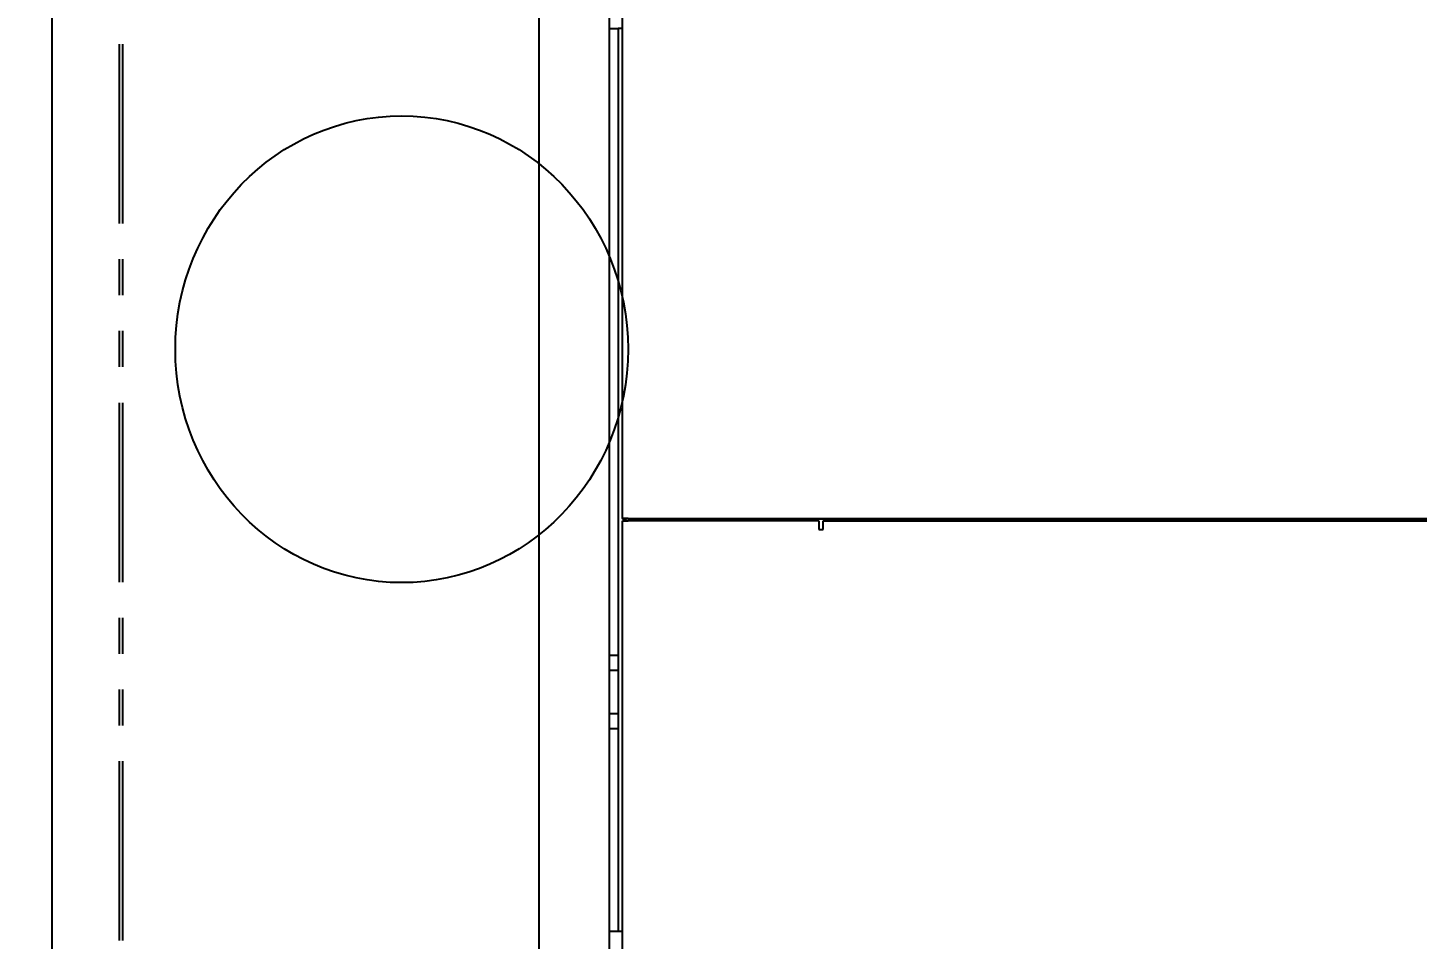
# Model space of a CAD drawing. Header units: centimetres. Extents: x 405564 to 502064, y 46284 to 60634.
# Drawn here: x 454365.71 to 454414.89, y 54214.26 to 54246.54 of the extents above; entities that cross this region are included whole.
import ezdxf
from ezdxf import colors
from ezdxf.entities.mleader import LeaderData, LeaderLine
from ezdxf.math import Vec2, Vec3
from ezdxf.xclip import XClip

# ---------------------------------------------------------------- set-up
doc = ezdxf.new("R2010")
doc.units = ezdxf.units.CM
doc.header["$XCLIPFRAME"] = 0
for name, pattern in [('3+1_3b$0$DASHED', [0.25, 0.125, -0.125]), ('SLD-2点鎖線', [12.7, 6.35, -1.27, 1.27, -1.27, 1.27, -1.27]), ('SLD-実線', [0])]:
    doc.linetypes.add(name, pattern=pattern)
for name, color, linetype in [('---___EB_draft03_cihazlar', 8, 'Continuous'), ('AS_DUV', 8, 'Continuous'), ('AS_PYZ_BINA', 8, 'Continuous')]:
    doc.layers.add(name, color=color, linetype=linetype)
doc.layers.add('0-KRCN-MİMARİ-220526', color=8, linetype='Continuous', lineweight=9)
doc.layers.add('OL_Ic', color=8, linetype='Continuous', lineweight=9)
doc.styles.add('Normal_ITL', font='swissi.ttf')

# ---------------------------------------------------------------- blocks, each defined once
blk = doc.blocks.new('SMD Dizgi Makinesi')
at = {"layer": '---___EB_draft03_cihazlar', "linetype": 'SLD-実線'}
for p, q in [((275485.479, -39847.777), (275485.479, -39755.844)), ((275485.48, -39847.828), (275485.48, -39755.794)), ((275485.48, -39846.876), (275485.48, -39756.745)), ((275485.48, -39846.876), (275485.48, -39756.745)), ((275485.498, -39761.252), (275485.498, -39842.37)), ((275485.557, -39840.867), (275485.557, -39762.754)), ((275485.534, -39822.127), (275485.515, -39822.24)), ((275485.515, -39822.24), (275485.534, -39822.353)), ((275485.557, -39822.074), (275485.534, -39822.127)), ((275485.534, -39822.353), (275485.557, -39822.407)), ((275485.534, -39825.432), (275485.515, -39825.545)), ((275485.515, -39825.545), (275485.534, -39825.658)), ((275485.557, -39825.379), (275485.534, -39825.432)), ((275485.534, -39825.658), (275485.557, -39825.711)), ((275485.534, -39828.737), (275485.515, -39828.85)), ((275485.557, -39828.684), (275485.534, -39828.737)), ((275485.515, -39828.85), (275485.534, -39828.963)), ((275485.534, -39828.963), (275485.557, -39829.016)), ((275485.498, -39829.269), (275485.557, -39829.326)), ((275485.557, -39829.576), (275485.498, -39829.633)), ((275485.534, -39829.939), (275485.515, -39830.052)), ((275485.515, -39830.052), (275485.534, -39830.165)), ((275485.557, -39829.885), (275485.534, -39829.939)), ((275485.534, -39830.165), (275485.557, -39830.218)), ((275485.534, -39833.244), (275485.515, -39833.356)), ((275485.515, -39833.356), (275485.534, -39833.469)), ((275485.557, -39833.19), (275485.534, -39833.244)), ((275485.534, -39833.469), (275485.557, -39833.523)), ((275485.534, -39836.548), (275485.515, -39836.661)), ((275485.557, -39836.495), (275485.534, -39836.548)), ((275485.515, -39836.661), (275485.534, -39836.774)), ((275485.534, -39836.774), (275485.557, -39836.828)), ((275485.534, -39839.853), (275485.515, -39839.966)), ((275485.515, -39839.966), (275485.534, -39840.079)), ((275485.557, -39839.8), (275485.534, -39839.853)), ((275485.534, -39840.079), (275485.557, -39840.132)), ((275485.763, -39840.867), (275485.557, -39840.867)), ((275485.557, -39841.018), (275485.867, -39841.018)), ((275485.557, -39841.018), (275485.557, -39847.777)), ((275485.867, -39840.867), (275485.763, -39840.867)), ((275485.867, -39841.018), (275485.867, -39840.867)), ((275485.48, -39842.37), (275485.492, -39842.37)), ((275485.491, -39842.47), (275485.491, -39843.071)), ((275485.495, -39842.37), (275485.492, -39842.37)), ((275485.495, -39842.57), (275485.495, -39842.37)), ((275485.495, -39842.37), (275485.498, -39842.37)), ((275485.502, -39842.37), (275485.498, -39842.37)), ((275485.498, -39842.37), (275485.498, -39842.57)), ((275485.502, -39843.071), (275485.502, -39842.47)), ((275485.491, -39842.57), (275485.48, -39842.57)), ((275485.491, -39842.641), (275485.48, -39842.641)), ((275485.492, -39842.641), (275485.494, -39843.041)), ((275485.492, -39843.071), (275485.492, -39842.641)), ((275485.495, -39842.97), (275485.493, -39842.57)), ((275485.493, -39842.57), (275485.495, -39842.57)), ((275485.5, -39842.641), (275485.493, -39842.641)), ((275485.498, -39842.57), (275485.495, -39842.57)), ((275485.499, -39842.97), (275485.495, -39842.97)), ((275485.498, -39842.57), (275485.501, -39842.57)), ((275485.501, -39842.57), (275485.499, -39842.97)), ((275485.499, -39843.041), (275485.501, -39842.641)), ((275485.501, -39842.641), (275485.501, -39843.071)), ((275485.491, -39843.041), (275485.48, -39843.041)), ((275485.491, -39843.071), (275485.48, -39843.071)), ((275485.494, -39843.161), (275485.48, -39843.161)), ((275485.491, -39843.071), (275485.492, -39843.071)), ((275485.494, -39843.041), (275485.492, -39843.041)), ((275485.494, -39843.071), (275485.492, -39843.071)), ((275485.494, -39843.041), (275485.494, -39843.701)), ((275485.497, -39843.161), (275485.496, -39843.177)), ((275485.496, -39843.177), (275485.496, -39843.222)), ((275485.496, -39843.222), (275485.496, -39843.291)), ((275485.496, -39843.291), (275485.496, -39843.371)), ((275485.496, -39843.371), (275485.496, -39843.452)), ((275485.496, -39843.452), (275485.496, -39843.52)), ((275485.497, -39843.177), (275485.497, -39843.161)), ((275485.498, -39843.222), (275485.497, -39843.177)), ((275485.498, -39843.291), (275485.498, -39843.222)), ((275485.498, -39843.371), (275485.498, -39843.291)), ((275485.498, -39843.452), (275485.498, -39843.371)), ((275485.498, -39843.52), (275485.498, -39843.452)), ((275485.499, -39843.701), (275485.499, -39843.041)), ((275485.501, -39843.071), (275485.499, -39843.071)), ((275485.501, -39843.071), (275485.502, -39843.071)), ((275485.534, -39843.158), (275485.515, -39843.271)), ((275485.515, -39843.271), (275485.534, -39843.384)), ((275485.557, -39843.105), (275485.534, -39843.158)), ((275485.534, -39843.384), (275485.557, -39843.437)), ((275485.48, -39843.581), (275485.494, -39843.581)), ((275485.491, -39843.672), (275485.48, -39843.672)), ((275485.491, -39843.701), (275485.48, -39843.701)), ((275485.492, -39843.672), (275485.491, -39843.672)), ((275485.491, -39843.672), (275485.491, -39844.272)), ((275485.492, -39844.101), (275485.492, -39843.672)), ((275485.494, -39843.672), (275485.492, -39843.672)), ((275485.494, -39843.701), (275485.492, -39844.101)), ((275485.494, -39843.701), (275485.492, -39843.701)), ((275485.493, -39844.172), (275485.495, -39843.772)), ((275485.495, -39843.772), (275485.499, -39843.772)), ((275485.496, -39843.52), (275485.496, -39843.565)), ((275485.496, -39843.565), (275485.497, -39843.581)), ((275485.497, -39843.565), (275485.498, -39843.52)), ((275485.497, -39843.581), (275485.497, -39843.565)), ((275485.501, -39843.672), (275485.499, -39843.672)), ((275485.501, -39844.101), (275485.499, -39843.701)), ((275485.499, -39843.772), (275485.501, -39844.172)), ((275485.501, -39843.672), (275485.501, -39844.101)), ((275485.502, -39843.672), (275485.501, -39843.672)), ((275485.502, -39844.272), (275485.502, -39843.672)), ((275485.502, -39843.694), (275485.557, -39843.747)), ((275485.491, -39844.101), (275485.48, -39844.101)), ((275485.492, -39844.373), (275485.48, -39844.373)), ((275485.492, -39844.373), (275485.495, -39844.373)), ((275485.5, -39844.101), (275485.493, -39844.101)), ((275485.495, -39844.172), (275485.493, -39844.172)), ((275485.495, -39844.373), (275485.495, -39844.172)), ((275485.501, -39844.172), (275485.498, -39844.172)), ((275485.498, -39844.172), (275485.498, -39844.373)), ((275485.498, -39844.373), (275485.502, -39844.373)), ((275485.557, -39846.275), (275485.48, -39846.275)), ((275485.48, -39846.876), (275485.48, -39846.876)), ((275485.501, -39847.828), (275485.48, -39847.828)), ((275485.501, -39847.978), (275485.501, -39847.828)), ((275485.501, -39847.878), (275485.557, -39847.878)), ((275485.557, -39847.978), (275485.557, -39847.777)), ((275485.48, -39847.978), (275464.453, -39847.978)), ((275468.12, -39847.978), (275468.12, -39848.128)), ((275468.12, -39848.428), (275468.12, -39848.128)), ((275468.12, -39848.128), (275500.1, -39848.128)), ((275485.48, -39847.978), (275485.501, -39847.978)), ((275537.427, -39847.978), (275485.557, -39847.978)), ((275490.336, -39848.128), (275490.336, -39848.428)), ((275490.852, -39848.428), (275490.852, -39848.128)), ((275492.402, -39848.128), (275492.402, -39848.428)), ((275492.919, -39848.428), (275492.919, -39848.128)), ((275500.1, -39848.428), (275500.1, -39847.978)), ((275537.556, -39848.428), (275466.364, -39848.428)), ((275464.504, -39850.932), (275537.97, -39850.932)), ((275537.97, -39868.157), (275464.504, -39868.157))]:
    blk.add_line(p, q, dxfattribs=at)
at = {"layer": '---___EB_draft03_cihazlar', "linetype": 'SLD-2点鎖線'}
for p, q in [((275485.479, -39847.777), (275485.479, -39755.844)), ((275485.48, -39847.828), (275485.48, -39755.794)), ((275485.48, -39846.876), (275485.48, -39756.745)), ((275485.48, -39846.876), (275485.48, -39756.745)), ((275485.498, -39761.252), (275485.498, -39842.37)), ((275485.557, -39840.867), (275485.557, -39762.754)), ((275485.534, -39822.127), (275485.515, -39822.24)), ((275485.515, -39822.24), (275485.534, -39822.353)), ((275485.557, -39822.074), (275485.534, -39822.127)), ((275485.534, -39822.353), (275485.557, -39822.407)), ((275485.534, -39825.432), (275485.515, -39825.545)), ((275485.515, -39825.545), (275485.534, -39825.658)), ((275485.557, -39825.379), (275485.534, -39825.432)), ((275485.534, -39825.658), (275485.557, -39825.711)), ((275485.534, -39828.737), (275485.515, -39828.85)), ((275485.557, -39828.684), (275485.534, -39828.737)), ((275485.515, -39828.85), (275485.534, -39828.963)), ((275485.534, -39828.963), (275485.557, -39829.016)), ((275485.498, -39829.269), (275485.557, -39829.326)), ((275485.557, -39829.576), (275485.498, -39829.633)), ((275485.534, -39829.939), (275485.515, -39830.052)), ((275485.515, -39830.052), (275485.534, -39830.165)), ((275485.557, -39829.885), (275485.534, -39829.939)), ((275485.534, -39830.165), (275485.557, -39830.218)), ((275485.534, -39833.244), (275485.515, -39833.356)), ((275485.515, -39833.356), (275485.534, -39833.469)), ((275485.557, -39833.19), (275485.534, -39833.244)), ((275485.534, -39833.469), (275485.557, -39833.523)), ((275485.534, -39836.548), (275485.515, -39836.661)), ((275485.557, -39836.495), (275485.534, -39836.548)), ((275485.515, -39836.661), (275485.534, -39836.774)), ((275485.534, -39836.774), (275485.557, -39836.828)), ((275485.534, -39839.853), (275485.515, -39839.966)), ((275485.515, -39839.966), (275485.534, -39840.079)), ((275485.557, -39839.8), (275485.534, -39839.853)), ((275485.534, -39840.079), (275485.557, -39840.132)), ((275485.763, -39840.867), (275485.557, -39840.867)), ((275485.557, -39841.018), (275485.867, -39841.018)), ((275485.557, -39841.018), (275485.557, -39847.777)), ((275485.867, -39840.867), (275485.763, -39840.867)), ((275485.867, -39841.018), (275485.867, -39840.867)), ((275485.48, -39842.37), (275485.492, -39842.37)), ((275485.491, -39842.47), (275485.491, -39843.071)), ((275485.495, -39842.37), (275485.492, -39842.37)), ((275485.495, -39842.57), (275485.495, -39842.37)), ((275485.495, -39842.37), (275485.498, -39842.37)), ((275485.502, -39842.37), (275485.498, -39842.37)), ((275485.498, -39842.37), (275485.498, -39842.57)), ((275485.502, -39843.071), (275485.502, -39842.47)), ((275485.491, -39842.57), (275485.48, -39842.57)), ((275485.491, -39842.641), (275485.48, -39842.641)), ((275485.492, -39842.641), (275485.494, -39843.041)), ((275485.492, -39843.071), (275485.492, -39842.641)), ((275485.495, -39842.97), (275485.493, -39842.57)), ((275485.493, -39842.57), (275485.495, -39842.57)), ((275485.5, -39842.641), (275485.493, -39842.641)), ((275485.498, -39842.57), (275485.495, -39842.57)), ((275485.499, -39842.97), (275485.495, -39842.97)), ((275485.498, -39842.57), (275485.501, -39842.57)), ((275485.501, -39842.57), (275485.499, -39842.97)), ((275485.499, -39843.041), (275485.501, -39842.641)), ((275485.501, -39842.641), (275485.501, -39843.071)), ((275485.491, -39843.041), (275485.48, -39843.041)), ((275485.491, -39843.071), (275485.48, -39843.071)), ((275485.494, -39843.161), (275485.48, -39843.161)), ((275485.491, -39843.071), (275485.492, -39843.071)), ((275485.494, -39843.041), (275485.492, -39843.041)), ((275485.494, -39843.071), (275485.492, -39843.071)), ((275485.494, -39843.041), (275485.494, -39843.701)), ((275485.497, -39843.161), (275485.496, -39843.177)), ((275485.496, -39843.177), (275485.496, -39843.222)), ((275485.496, -39843.222), (275485.496, -39843.291)), ((275485.496, -39843.291), (275485.496, -39843.371)), ((275485.496, -39843.371), (275485.496, -39843.452)), ((275485.496, -39843.452), (275485.496, -39843.52)), ((275485.497, -39843.177), (275485.497, -39843.161)), ((275485.498, -39843.222), (275485.497, -39843.177)), ((275485.498, -39843.291), (275485.498, -39843.222)), ((275485.498, -39843.371), (275485.498, -39843.291)), ((275485.498, -39843.452), (275485.498, -39843.371)), ((275485.498, -39843.52), (275485.498, -39843.452)), ((275485.499, -39843.701), (275485.499, -39843.041)), ((275485.501, -39843.071), (275485.499, -39843.071)), ((275485.501, -39843.071), (275485.502, -39843.071)), ((275485.534, -39843.158), (275485.515, -39843.271)), ((275485.515, -39843.271), (275485.534, -39843.384)), ((275485.557, -39843.105), (275485.534, -39843.158)), ((275485.534, -39843.384), (275485.557, -39843.437)), ((275485.48, -39843.581), (275485.494, -39843.581)), ((275485.491, -39843.672), (275485.48, -39843.672)), ((275485.491, -39843.701), (275485.48, -39843.701)), ((275485.492, -39843.672), (275485.491, -39843.672)), ((275485.491, -39843.672), (275485.491, -39844.272)), ((275485.494, -39843.672), (275485.492, -39843.672)), ((275485.492, -39844.101), (275485.492, -39843.672)), ((275485.494, -39843.701), (275485.492, -39843.701)), ((275485.494, -39843.701), (275485.492, -39844.101)), ((275485.493, -39844.172), (275485.495, -39843.772)), ((275485.495, -39843.772), (275485.499, -39843.772)), ((275485.496, -39843.52), (275485.496, -39843.565)), ((275485.496, -39843.565), (275485.497, -39843.581)), ((275485.497, -39843.565), (275485.498, -39843.52)), ((275485.497, -39843.581), (275485.497, -39843.565)), ((275485.501, -39843.672), (275485.499, -39843.672)), ((275485.501, -39844.101), (275485.499, -39843.701)), ((275485.499, -39843.772), (275485.501, -39844.172)), ((275485.501, -39843.672), (275485.501, -39844.101)), ((275485.502, -39843.672), (275485.501, -39843.672)), ((275485.502, -39844.272), (275485.502, -39843.672)), ((275485.502, -39843.694), (275485.557, -39843.747)), ((275485.491, -39844.101), (275485.48, -39844.101)), ((275485.492, -39844.373), (275485.48, -39844.373)), ((275485.492, -39844.373), (275485.495, -39844.373)), ((275485.5, -39844.101), (275485.493, -39844.101)), ((275485.495, -39844.172), (275485.493, -39844.172)), ((275485.495, -39844.373), (275485.495, -39844.172)), ((275485.501, -39844.172), (275485.498, -39844.172)), ((275485.498, -39844.172), (275485.498, -39844.373)), ((275485.498, -39844.373), (275485.502, -39844.373)), ((275485.557, -39846.275), (275485.48, -39846.275)), ((275485.48, -39846.876), (275485.48, -39846.876)), ((275485.501, -39847.828), (275485.48, -39847.828)), ((275485.501, -39847.978), (275485.501, -39847.828)), ((275485.501, -39847.878), (275485.557, -39847.878)), ((275485.557, -39847.978), (275485.557, -39847.777)), ((275485.48, -39847.978), (275464.453, -39847.978)), ((275468.12, -39847.978), (275468.12, -39848.128)), ((275468.12, -39848.428), (275468.12, -39848.128)), ((275468.12, -39848.128), (275500.1, -39848.128)), ((275485.48, -39847.978), (275485.501, -39847.978)), ((275537.427, -39847.978), (275485.557, -39847.978)), ((275490.336, -39848.128), (275490.336, -39848.428)), ((275490.852, -39848.428), (275490.852, -39848.128)), ((275492.402, -39848.128), (275492.402, -39848.428)), ((275492.919, -39848.428), (275492.919, -39848.128)), ((275500.1, -39848.428), (275500.1, -39847.978)), ((275537.556, -39848.428), (275466.364, -39848.428)), ((275464.504, -39850.932), (275537.97, -39850.932)), ((275525.829, -39865.654), (275465.899, -39865.654)), ((275525.829, -39865.774), (275465.899, -39865.774)), ((275537.97, -39868.157), (275464.504, -39868.157)), ((275632.463, -39868.157), (275465.692, -39868.157))]:
    blk.add_line(p, q, dxfattribs=at)
at = {"layer": '---___EB_draft03_cihazlar', "color": 1, "linetype": '3+1_3b$0$DASHED', "ltscale": 150}
blk.add_lwpolyline([(275341.077, -39731.157), (275757.077, -39731.157), (275757.077, -39868.157), (275341.077, -39868.157), (275341.077, -39731.157)], dxfattribs=at)
at = {"layer": '---___EB_draft03_cihazlar', "color": 1}
blk.add_lwpolyline([(275426.077, -39731.157), (275672.077, -39731.157), (275672.077, -39868.157), (275426.077, -39868.157), (275426.077, -39731.157)], dxfattribs=at)
at = {"layer": '---___EB_draft03_cihazlar', "linetype": 'SLD-実線'}
for centre, major_axis, start_param, end_param in [((275490.316, -39842.445), (-4.825, 0), 6.266994, 6.28841), ((275480.764, -39842.444), (-4.739, 0), 3.136054, 3.15786), ((275490.316, -39844.297), (-4.825, 0), 6.277961, 6.299377), ((275480.764, -39844.298), (-4.739, 0), 3.125325, 3.147131), ((275495.038, -39847.827), (-9.559, 0), 6.2778, 6.299419)]:
    blk.add_ellipse(centre, major_axis=major_axis, ratio=0.969208, start_param=start_param, end_param=end_param, dxfattribs=at)
at = {"layer": '---___EB_draft03_cihazlar', "linetype": 'SLD-2点鎖線'}
for centre, major_axis, start_param, end_param in [((275490.316, -39842.445), (-4.825, 0), 6.266994, 6.28841), ((275480.764, -39842.444), (-4.739, 0), 3.136054, 3.15786), ((275490.316, -39844.297), (-4.825, 0), 6.277961, 6.299377), ((275480.764, -39844.298), (-4.739, 0), 3.125325, 3.147131), ((275495.038, -39847.827), (-9.559, 0), 6.2778, 6.299419)]:
    blk.add_ellipse(centre, major_axis=major_axis, ratio=0.969208, start_param=start_param, end_param=end_param, dxfattribs=at)
at = {"layer": '---___EB_draft03_cihazlar'}
blk.add_ellipse((275479.486, -39855.789), major_axis=(-8.266, 0), ratio=0.969208, start_param=4.712389, end_param=10.995574, dxfattribs=at)
blk = doc.blocks.new('A$Ca63a641c')
at = {"layer": 'AS_PYZ_BINA'}
ml = blk.add_multileader_mtext('Standard', dxfattribs=at)
ml.set_content('EST boyalı panel çit ve panel çit kapı (AS 51.101)', color=256, style='Normal_ITL')
ml.set_leader_properties()
ml.build(insert=Vec2(0, 0))
ml.multileader.update_dxf_attribs({"dogleg_length": 0.379, "arrow_head_size": 17.043, "scale": 75})
ctx = ml.context
ctx.base_point, ctx.scale, ctx.char_height, ctx.arrow_head_size, ctx.landing_gap_size, ctx.plane_origin = Vec3(140.513, 464.302), 75, 20, 17.043, 14.202, Vec3(92.505, 620.113)
notes = []
notes.append((ctx, [(0, (1, 1, 0), (112.109, 464.302), (1, 0), 28.404, [(0, [(68.504, 410)], 0, [])])]))
ctx.mtext.insert, ctx.mtext.width, ctx.mtext.flow_direction = Vec3(154.715, 477.513), 604.56338, 5
for ctx, leaders in notes:
    for number, flags, end, landing, length, lines in leaders:
        leader = LeaderData()
        leader.index, (leader.has_last_leader_line, leader.has_dogleg_vector, leader.attachment_direction) = number, flags
        leader.last_leader_point, leader.dogleg_vector, leader.dogleg_length = Vec3(end), Vec3(landing), length
        for number, points, colour, breaks in lines:
            line = LeaderLine()
            line.index, line.vertices, line.color, line.breaks = number, Vec3.list(points), colors.encode_raw_color(colour), breaks
            leader.lines.append(line)
        ctx.leaders.append(leader)
blk = doc.blocks.new('A$C85dec720')
at = {"layer": 'OL_Ic'}
blk.add_blockref('A$Ca63a641c', (5315.078, 5344.253, 28.4), dxfattribs=at)
blk = doc.blocks.new('A$C6A10300A')
at = {"layer": '---___EB_draft03_cihazlar', "rotation": 270}
blk.add_blockref('SMD Dizgi Makinesi', (56170.668, 269080.624), dxfattribs=at)
at = {"layer": 'AS_DUV'}
ref = blk.add_blockref('A$C85dec720', (28900.964, -17748.984), dxfattribs=dict(at, rotation=105.0255580063709))
XClip(ref).set_block_clipping_path([(6220.3367769278, 6783.7313721173), (4126.4071464743, -1017.0000000052), (7354.8298234051, -1883.5969356479), (9448.7594538586, 5917.1344364745)])

msp = doc.modelspace()

# ---------------------------------------------------------------- block references
at = {"layer": '0-KRCN-MİMARİ-220526'}
msp.add_blockref('A$C6A10300A', (438064.066, 60634.016), dxfattribs=at)

doc.saveas('drawing.dxf')
